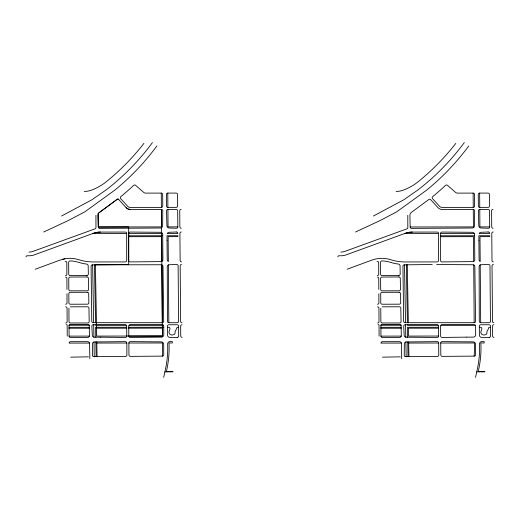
<?xml version="1.0" encoding="UTF-8"?>
<svg xmlns="http://www.w3.org/2000/svg" width="520" height="520" viewBox="0 0 520 520"><rect width="100%" height="100%" fill="white"/><g stroke="black" fill="none" stroke-linecap="round" stroke-linejoin="round"><path stroke-width="0.78" d="M163.663 377.39L165.419 369.428A99.593 99.593 0 0 0 167.635 344A2.327 2.327 0 0 1 169.956 341.582L172.315 341.575L172.347 342.973L168.987 342.973A100.991 100.991 0 0 1 166.777 369.726L166.406 371.423L172.946 371.358L172.952 371.826L164.873 371.897M475.527 377.39L477.282 369.428A99.593 99.593 0 0 0 479.505 344A2.327 2.327 0 0 1 481.825 341.582L484.185 341.575L484.211 342.973L480.851 342.973A100.991 100.991 0 0 1 478.641 369.726L478.27 371.423L484.809 371.358L484.816 371.826L476.736 371.897M61.6 216.002L91.884 199.81L106.203 189.852A238.921 238.921 0 0 0 152.431 142.61M373.471 216.002L403.754 199.81L418.067 189.852A238.921 238.921 0 0 0 464.295 142.61M43.673 232.018L68.289 220.539L84.825 211.848L115.07 189.924A244.498 244.498 0 0 0 156.923 145.919M355.537 232.018L380.153 220.539L396.695 211.848L426.94 189.924A244.498 244.498 0 0 0 468.787 145.919M35.243 269.243L59.891 260.143L64.955 258.778A29.191 29.191 0 0 1 77.948 259.441L81.751 260.52A26.585 26.585 0 0 0 85.859 261.339A46.482 46.482 0 0 1 86.97 261.482A46.482 46.482 0 0 0 93.613 261.957L125.301 261.918A1.397 1.397 0 0 0 126.692 260.52L126.666 233.454A1.397 1.397 0 0 0 125.268 232.056L100.516 232.089A21.47 21.47 0 0 0 93.197 233.383L34.45 254.813A15.801 15.801 0 0 1 29.029 255.775L27.118 255.769A1.118 1.118 0 0 0 26 256.887M347.113 269.243L371.761 260.143A29.191 29.191 0 0 1 389.818 259.441L393.614 260.52A26.585 26.585 0 0 0 397.722 261.339A46.482 46.482 0 0 1 398.834 261.482A46.482 46.482 0 0 0 405.483 261.957L437.164 261.918A1.397 1.397 0 0 0 438.562 260.52L438.529 233.454A1.397 1.397 0 0 0 437.132 232.056L412.38 232.089A21.47 21.47 0 0 0 405.06 233.383L346.313 254.813A15.801 15.801 0 0 1 340.893 255.775L338.981 255.769A1.118 1.118 0 0 0 337.863 256.887M62.393 259.35L64.955 258.778M70.609 357.149L88.413 356.85M382.479 357.149L400.283 356.85M118.82 199.68A1.397 1.397 0 0 0 116.968 199.498L99.45 212.44A3.439 3.439 0 0 0 98.066 215.267L98.293 226.974A1.397 1.397 0 0 0 99.691 228.371L160.329 228.02A2.327 2.327 0 0 0 162.649 225.68L162.805 210.815A1.397 1.397 0 0 0 161.401 209.43L130.299 209.463L128.011 208.988L126.113 207.63L117.962 198.744L98.026 213.48L98.312 227.039L128.661 226.941L128.667 264.517L95.42 264.836L96.694 336.089L162.422 336.011L162.422 327.262M178.62 327.301L177.502 327.308A0.891 0.891 0 0 0 176.755 328.107C176.371 330.031 174.512 330.98 175.078 333.249A2.308 2.308 0 0 1 174.226 334.457L172.523 334.99A4.953 4.953 0 0 1 171.535 334.951L170.385 334.594A2.301 2.301 0 0 1 169.708 334.035C167.193 331.753 171.613 329.297 169.358 327.308L167.466 327.308M490.49 327.301L489.365 327.308A0.891 0.891 0 0 0 488.625 328.107C488.235 330.031 486.382 330.98 486.941 333.249A2.308 2.308 0 0 1 486.09 334.457L484.387 334.99A4.953 4.953 0 0 1 483.405 334.951L482.255 334.594A2.301 2.301 0 0 1 481.579 334.035C479.057 331.753 483.476 329.297 481.221 327.308L479.329 327.308M161.278 193.096L145.815 193.115A3.439 3.439 0 0 1 143.553 192.27L135.558 185.296A1.397 1.397 0 0 0 133.685 185.334A253.331 253.331 0 0 1 120.809 196.638A1.397 1.397 0 0 0 120.666 198.66L127.621 206.245A3.627 3.627 0 0 0 130.299 207.422L161.382 207.383A1.397 1.397 0 0 0 162.767 205.978L162.675 194.48A1.397 1.397 0 0 0 161.265 193.096L161.382 207.383M167.785 193.089L176.15 193.083A1.397 1.397 0 0 1 177.547 194.461L177.639 205.959A1.397 1.397 0 0 1 176.248 207.369L167.882 207.376A1.397 1.397 0 0 1 166.484 205.992L166.394 194.493A1.397 1.397 0 0 1 167.785 193.089L167.889 207.376M473.142 193.096L457.678 193.115A3.439 3.439 0 0 1 455.416 192.27L447.428 185.296A1.397 1.397 0 0 0 445.556 185.334A253.331 253.331 0 0 1 432.673 196.638A1.397 1.397 0 0 0 432.529 198.66L439.485 206.245A3.627 3.627 0 0 0 442.163 207.422L473.252 207.383L473.135 193.096A1.397 1.397 0 0 1 474.539 194.48L474.617 206.186A1.397 1.397 0 0 1 473.239 207.383M479.654 193.089L488.02 193.083A1.397 1.397 0 0 1 489.418 194.461L489.509 205.959A1.397 1.397 0 0 1 488.118 207.369L479.746 207.376A1.397 1.397 0 0 1 478.354 205.992L478.257 194.493A1.397 1.397 0 0 1 479.654 193.089L479.759 207.376M167.915 209.424L176.286 209.411A1.397 1.397 0 0 1 177.678 210.795L177.808 226.876A1.397 1.397 0 0 1 176.625 228.267L169.254 228.007A2.327 2.327 0 0 1 166.927 225.706L166.536 210.619A1.391 1.391 0 0 1 167.915 209.424L168.051 226.895L177.808 226.883M473.252 209.43L442.169 209.463A5.668 5.668 0 0 1 437.983 207.63L430.69 199.68A1.397 1.397 0 0 0 428.831 199.498L411.313 212.44A3.439 3.439 0 0 0 409.929 215.267L410.156 226.974A1.397 1.397 0 0 0 411.554 228.371L472.193 228.02A2.327 2.327 0 0 0 474.513 225.68L474.669 210.815A1.397 1.397 0 0 0 473.265 209.43L473.408 226.902L410.156 226.974M479.785 209.424L488.15 209.411A1.397 1.397 0 0 1 489.548 210.795L489.678 226.876A1.397 1.397 0 0 1 488.287 228.28L481.117 228.007A2.327 2.327 0 0 1 478.79 225.706L478.394 210.828A1.397 1.397 0 0 1 479.785 209.424L479.915 226.895L489.678 226.883M98.293 226.974L161.544 226.902L161.401 209.43L162.422 336.011L128.804 336.057L128.726 326.157A1.397 1.397 0 0 1 130.117 324.747L162.344 324.747A1.397 1.397 0 0 1 163.735 326.131L163.806 334.782A2.327 2.327 0 0 1 161.486 337.129L130.202 337.441A1.397 1.397 0 0 1 128.804 336.057M92.898 233.493L126.666 233.454M128.707 233.447A1.397 1.397 0 0 1 130.097 232.05L160.394 232.297A2.327 2.327 0 0 1 162.721 234.605L162.923 259.721A1.859 1.859 0 0 1 161.064 261.599L130.137 261.911A1.397 1.397 0 0 1 128.739 260.52L128.707 233.447L162.376 233.409M404.762 233.493L438.529 233.454M440.576 233.447A1.397 1.397 0 0 1 441.968 232.05L472.257 232.297A2.327 2.327 0 0 1 474.584 234.605L474.786 259.721A1.859 1.859 0 0 1 472.934 261.599L442 261.911A1.397 1.397 0 0 1 440.603 260.52L440.576 233.447L474.247 233.409M128.713 235.775L162.727 235.736M440.576 235.775L474.598 235.736M128.713 236.704L161.623 236.665L161.817 261.437M440.576 236.704L473.486 236.665L473.688 261.437M432.269 264.524L404.339 264.836A1.397 1.397 0 0 0 402.942 266.253L403.65 321.334A1.391 1.391 0 0 0 404.937 322.699L474.168 322.706A1.397 1.397 0 0 0 475.56 321.399L474.844 266.604A1.859 1.859 0 0 0 472.986 264.758L436.625 264.517M70.317 306.833L87.549 306.781A1.397 1.397 0 0 1 88.946 308.152L89.18 321.562A1.397 1.397 0 0 1 87.789 322.985L70.395 322.985A1.397 1.397 0 0 1 68.998 321.594L68.926 308.23M382.181 306.833L399.412 306.781A1.397 1.397 0 0 1 400.81 308.152L401.05 321.562A1.397 1.397 0 0 1 399.653 322.985L382.259 322.985A1.397 1.397 0 0 1 380.868 321.594L380.79 308.23M128.739 328.192L162.39 328.133M69.082 336.122A1.397 1.397 0 0 0 70.48 337.512L87.575 337.493A1.859 1.859 0 0 0 89.434 335.601L89.252 325.383A0.929 0.929 0 0 0 88.394 324.474L69.953 324.474A0.929 0.929 0 0 0 69.023 325.403L69.082 336.128L89.375 336.096M380.946 336.122A1.397 1.397 0 0 0 382.343 337.512L399.445 337.493A1.859 1.859 0 0 0 401.297 335.601L401.115 325.383A0.929 0.929 0 0 0 400.185 324.474L381.68 324.48A0.929 0.929 0 0 0 380.887 325.403L380.946 336.128L401.238 336.096M438.626 336.043A1.397 1.397 0 0 1 437.333 337.441L406.036 337.207A1.859 1.859 0 0 1 404.176 335.381L403.735 326.17A1.397 1.397 0 0 1 405.125 324.747L437.151 324.747A1.397 1.397 0 0 1 438.542 326.131L438.626 336.043L408.558 336.089L408.421 328.192L438.562 328.192M89.518 343.07L69.121 343.09A1.397 1.397 0 0 1 70.512 341.692L87.711 341.673A1.859 1.859 0 0 1 89.577 343.499L89.843 358.748M96.817 343.057L126.815 343.025L126.913 355.01A1.397 1.397 0 0 1 125.528 356.415L93.795 356.675A1.397 1.397 0 0 1 92.391 355.303L92.463 343.837A1.859 1.859 0 0 1 94.322 341.946L125.418 341.634A1.397 1.397 0 0 1 126.815 343.025M128.863 343.031A1.397 1.397 0 0 1 130.254 341.627L161.317 341.868A2.327 2.327 0 0 1 163.638 344.097A95.596 95.596 0 0 1 163.696 350.603L163.767 354.822A1.397 1.397 0 0 1 162.39 356.122L130.364 356.375A1.397 1.397 0 0 1 128.953 354.998L128.863 343.031L162.468 342.986A94.484 94.484 0 0 1 162.273 356.122M401.382 343.07L380.985 343.09A1.397 1.397 0 0 1 382.382 341.692L399.581 341.673A1.859 1.859 0 0 1 401.44 343.499L401.713 358.748M408.688 343.057L438.678 343.025L438.776 355.01A1.397 1.397 0 0 1 437.392 356.415L405.659 356.675A1.397 1.397 0 0 1 404.255 355.303L404.326 343.837A1.859 1.859 0 0 1 406.185 341.946L437.281 341.634A1.397 1.397 0 0 1 438.678 343.025M440.726 343.031A1.397 1.397 0 0 1 442.117 341.627L473.181 341.868A2.327 2.327 0 0 1 475.507 344.097A95.596 95.596 0 0 1 475.56 350.603L475.637 354.822A1.397 1.397 0 0 1 474.253 356.122L442.228 356.375A1.397 1.397 0 0 1 440.824 354.998L440.726 343.031L474.338 342.986A94.484 94.484 0 0 1 474.136 356.122M162.305 322.706L92.97 322.686A1.391 1.391 0 0 1 91.78 321.334L91.078 266.253A1.397 1.397 0 0 1 92.469 264.836L161.115 264.758A1.859 1.859 0 0 1 162.981 266.604L163.696 321.399A1.397 1.397 0 0 1 162.305 322.706L161.85 264.908M168.811 322.706L177.177 322.706A1.397 1.397 0 0 0 178.575 321.295L178.126 265.844A1.397 1.397 0 0 0 176.728 264.459L169.111 264.745A1.859 1.859 0 0 0 167.252 266.624L167.421 321.321A1.397 1.397 0 0 0 168.825 322.706L168.357 264.908M480.682 322.706L489.047 322.706A1.397 1.397 0 0 0 490.438 321.295L489.99 265.844A1.397 1.397 0 0 0 488.599 264.459L480.981 264.745A1.859 1.859 0 0 0 479.122 266.624L479.284 321.321A1.397 1.397 0 0 0 480.688 322.706L480.22 264.908M69.03 325.267L89.239 325.26M126.321 325.214L95.57 325.214L95.563 324.747M129.077 325.214L163.384 325.214M438.191 325.214L407.44 325.214L407.426 324.747M440.947 325.214L475.248 325.214M380.894 325.267L401.109 325.26M69.03 327.308L89.284 327.308M126.685 327.262L95.609 327.262L95.784 337.2M128.733 327.262L163.748 327.262M438.555 327.262L407.472 327.262L407.647 337.2M380.9 327.308L401.154 327.308M69.037 328.237L89.303 328.237M96.551 328.192L126.692 328.192M380.9 328.237L401.167 328.237M407.791 215.274L407.829 227.494A1.397 1.397 0 0 1 406.854 228.865L345.04 251.322A12.084 12.084 0 0 1 340.893 252.05M407.29 264.836L408.324 322.706M408.662 341.946L408.928 356.649M406.361 264.836L407.394 322.706M407.732 341.946L407.999 356.655M404.501 264.836L405.535 322.706M405.568 324.747L405.788 337.188M405.873 341.972L406.14 356.668M95.927 215.274L95.966 227.494A1.397 1.397 0 0 1 94.984 228.865L33.176 251.322A12.084 12.084 0 0 1 29.029 252.05M96.798 341.946L97.058 356.649M94.491 264.836L95.524 322.706M95.869 341.946L96.128 356.655M92.632 264.836L93.665 322.706M93.704 324.747L93.925 337.188M94.01 341.972L94.27 356.668M473.714 264.908L474.182 322.706M378.826 289.452L378.762 278.486A1.397 1.397 0 0 0 377.357 277.095M378.846 293.728L378.898 302.835A1.397 1.397 0 0 1 377.507 304.239M379.087 336.115L379.028 325.397A0.929 0.929 0 0 0 378.099 324.474M66.957 289.452L66.898 278.486A1.397 1.397 0 0 0 65.494 277.095M66.983 293.728L67.034 302.835A1.397 1.397 0 0 1 65.644 304.239M67.223 336.115L67.158 325.397A0.929 0.929 0 0 0 66.228 324.474M130.299 209.463A5.668 5.668 0 0 1 126.113 207.63M455.774 143.397A232.596 232.596 0 0 1 417.021 182.637L415.974 183.397A48.432 48.432 0 0 1 412.613 185.633A54.782 54.782 0 0 1 403.163 190.19A18.59 18.59 0 0 1 399.477 191.139A115.401 115.401 0 0 1 396.162 191.581M405.06 233.389A21.476 21.476 0 0 1 412.38 232.089M377.611 322.985A1.397 1.397 0 0 0 379.009 321.581L378.931 308.23A1.397 1.397 0 0 0 377.533 306.839M493.922 324.747A1.397 1.397 0 0 0 492.525 326.157L492.603 335.998A1.397 1.397 0 0 0 494 337.382M492.986 209.404A1.397 1.397 0 0 0 491.595 210.815L491.725 226.889A1.397 1.397 0 0 0 493.116 228.274M493.168 231.992A1.397 1.397 0 0 0 491.777 233.402L491.991 260.468A1.397 1.397 0 0 0 493.389 261.853M493.428 264.453A1.397 1.397 0 0 0 492.037 265.856L492.486 321.321A1.397 1.397 0 0 0 493.876 322.706M377.351 275.606A1.397 1.397 0 0 0 378.736 274.209L378.671 262.75A1.397 1.397 0 0 0 377.026 261.385M65.487 275.606A1.397 1.397 0 0 0 66.872 274.209L66.807 262.75A1.397 1.397 0 0 0 65.156 261.385M93.191 233.389A21.476 21.476 0 0 1 100.516 232.089M181.565 264.453A1.397 1.397 0 0 0 180.174 265.856L180.622 321.321A1.397 1.397 0 0 0 182.013 322.706M181.305 231.992A1.397 1.397 0 0 0 179.907 233.402L180.128 260.468A1.397 1.397 0 0 0 181.525 261.853M181.116 209.404A1.397 1.397 0 0 0 179.725 210.815L179.855 226.889A1.397 1.397 0 0 0 181.253 228.274M182.052 324.747A1.397 1.397 0 0 0 180.661 326.157L180.739 335.998A1.397 1.397 0 0 0 182.136 337.382M65.748 322.985A1.397 1.397 0 0 0 67.139 321.581L67.067 308.23A1.397 1.397 0 0 0 65.663 306.839M84.299 191.581A115.401 115.401 0 0 0 87.607 191.139A18.59 18.59 0 0 0 91.292 190.19A54.776 54.776 0 0 0 100.744 185.633A48.425 48.425 0 0 0 104.111 183.397L105.151 182.637A232.596 232.596 0 0 0 143.91 143.397M167.044 240.279L167.2 259.74A1.859 1.859 0 0 0 168.331 261.437L168.129 236.659L177.892 236.645L177.879 235.716L167.005 235.729L167.044 240.279M478.907 240.279L479.063 259.74A1.859 1.859 0 0 0 480.194 261.437L479.993 236.659L489.756 236.645L489.749 235.716L478.868 235.729L478.907 240.279M176.228 231.998L169.319 232.284A2.327 2.327 0 0 0 167.336 233.402L177.866 233.389A1.397 1.397 0 0 0 176.469 231.998L176.228 231.998M488.091 231.998L481.182 232.284A2.327 2.327 0 0 0 479.2 233.402L489.729 233.389A1.397 1.397 0 0 0 488.332 231.998L488.091 231.998M466.843 337.135L442.065 337.441A1.397 1.397 0 0 1 440.668 336.057L440.59 326.157A1.397 1.397 0 0 1 441.981 324.747L474.207 324.747A1.397 1.397 0 0 1 475.605 326.131L475.676 334.782A2.327 2.327 0 0 1 473.35 337.129L466.843 337.135M86.951 275.457L70.135 275.581A1.397 1.397 0 0 1 68.731 274.19L68.666 262.346A1.397 1.397 0 0 1 70.064 260.942A26.585 26.585 0 0 1 77.24 261.95L81.042 263.022A29.191 29.191 0 0 0 85.69 263.939A22.867 22.867 0 0 1 86.619 264.062A1.859 1.859 0 0 1 88.192 265.87L88.335 274.04A1.397 1.397 0 0 1 86.951 275.457M87.009 276.945L70.141 277.062A1.397 1.397 0 0 0 68.757 278.467L68.816 289.452A1.397 1.397 0 0 0 70.213 290.843L87.217 290.797A1.397 1.397 0 0 0 88.608 289.374L88.413 278.317A1.397 1.397 0 0 0 87.009 276.945M398.814 275.457L381.999 275.581A1.397 1.397 0 0 1 380.594 274.19L380.529 262.346A1.397 1.397 0 0 1 381.927 260.942A26.585 26.585 0 0 1 389.11 261.95L392.906 263.022A29.191 29.191 0 0 0 397.553 263.939A22.867 22.867 0 0 1 398.482 264.062A1.859 1.859 0 0 1 400.056 265.87L400.199 274.04A1.397 1.397 0 0 1 398.814 275.457M398.873 276.945L382.005 277.062A1.397 1.397 0 0 0 380.621 278.467L380.685 289.452A1.397 1.397 0 0 0 382.083 290.843L399.087 290.797A1.397 1.397 0 0 0 400.472 289.374L400.276 278.317A1.397 1.397 0 0 0 398.873 276.945M87.288 292.279L70.233 292.325A1.397 1.397 0 0 0 68.841 293.728L68.894 302.842A1.397 1.397 0 0 0 70.291 304.226L87.458 304.181A1.397 1.397 0 0 0 88.849 302.764L88.686 293.651A1.397 1.397 0 0 0 87.288 292.279M399.152 292.279L382.096 292.325A1.397 1.397 0 0 0 380.705 293.728L380.757 302.842A1.397 1.397 0 0 0 382.154 304.226L399.321 304.181A1.397 1.397 0 0 0 400.712 302.764L400.55 293.651A1.397 1.397 0 0 0 399.152 292.279M100.685 337.2L94.172 337.207A1.859 1.859 0 0 1 92.313 335.381L91.871 326.17A1.397 1.397 0 0 1 93.262 324.747L125.281 324.747A1.397 1.397 0 0 1 126.678 326.131L126.757 336.043A1.397 1.397 0 0 1 125.366 337.447L100.685 337.2M177.3 337.389L169.858 337.396A2.327 2.327 0 0 1 167.531 335.088L167.459 326.157A1.397 1.397 0 0 1 168.85 324.747L177.216 324.747A1.397 1.397 0 0 1 178.614 326.131L178.692 335.978A1.397 1.397 0 0 1 177.3 337.389M489.164 337.389L481.722 337.396A2.327 2.327 0 0 1 479.394 335.088L479.323 326.157A1.397 1.397 0 0 1 480.721 324.747L489.086 324.747A1.397 1.397 0 0 1 490.477 326.131L490.562 335.978A1.397 1.397 0 0 1 489.164 337.389"/></g></svg>
